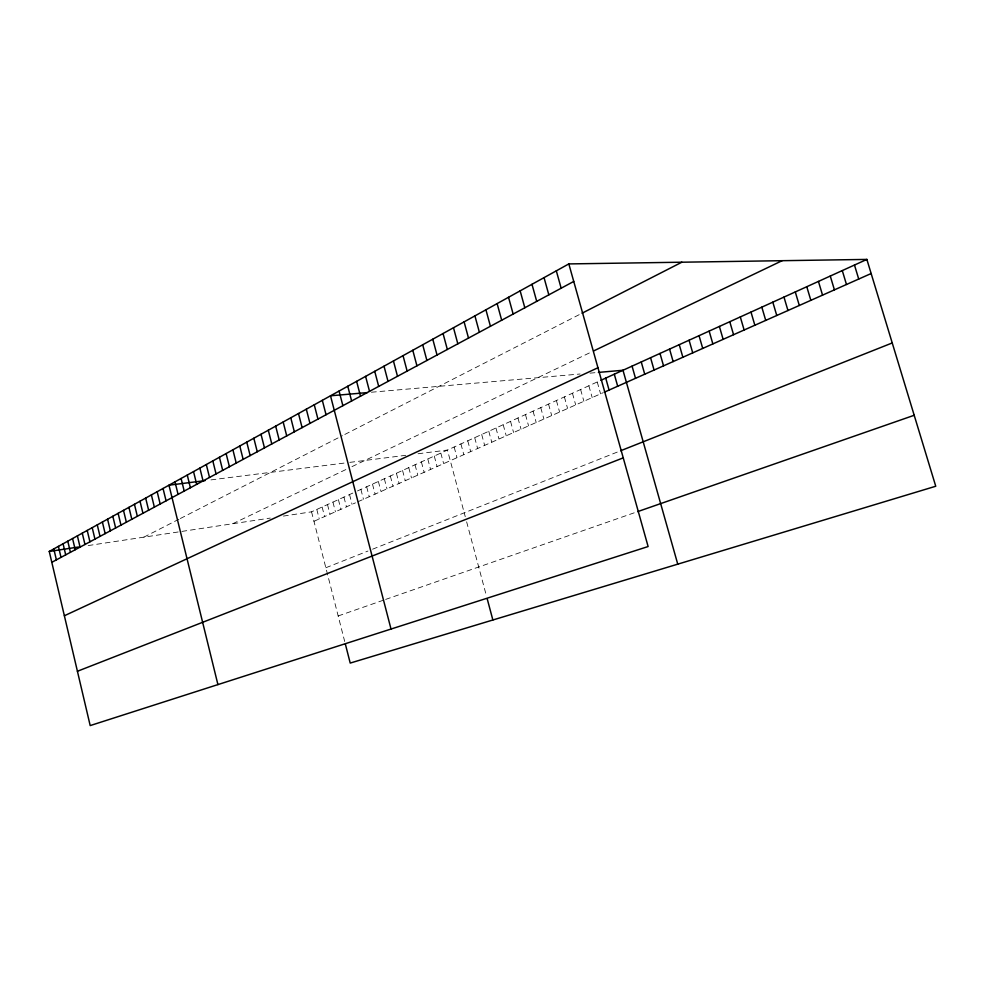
<?xml version="1.0" encoding="UTF-8"?>
<svg xmlns="http://www.w3.org/2000/svg" width="985" height="985" viewBox="0 0 985 985"><rect width="100%" height="100%" fill="white"/><g stroke="black" fill="none" stroke-linecap="round" stroke-linejoin="round"><path stroke-width="0.74" stroke-dasharray="4.92 3.69" d="M143.884 537.145L179.024 519.193M180.341 518.516L342.435 435.678M344.824 434.459L580.818 313.846M232.694 523.737L349.429 467.85M351.965 466.644L590.914 352.236M283.409 516.078L311.543 511.831L352.925 493.017M357.469 490.949L599.668 380.863M313.956 521.299L355.474 502.842M357.74 501.833L603.005 392.769M325.838 567.754L367.971 551.034M372.589 549.199L619.405 451.241M338.163 615.957L383.276 600.247M385.627 599.422L636.445 512.04M88.182 545.567L180.403 531.641M181.893 531.408L270.321 518.061M210.975 479.892L346.782 462.753M349.81 462.371L405.758 455.316M418.071 453.753L447.449 450.059L465.252 516.682M371.407 392.227L580.116 374.004M590.027 373.143L597.009 372.527M597.242 381.958L600.579 393.84M588.87 385.763L592.182 397.583M580.608 389.518L583.883 401.264M572.445 393.237L575.683 404.909M564.38 396.906L567.594 408.504M556.402 400.526L559.603 412.062M548.534 404.109L551.698 415.571M540.753 407.642L543.892 419.044M533.07 411.139L536.185 422.479M525.473 414.587L528.563 425.865M517.962 417.997L521.028 429.214M510.538 421.371L513.579 432.526M503.2 424.707L506.228 435.801M495.96 428.007L498.952 439.039M488.782 431.258L491.761 442.228M481.702 434.483L484.645 445.392M474.696 437.672L477.627 448.52M467.764 440.812L470.67 451.61M460.918 443.927L463.8 454.664M454.147 447.005L457.003 457.68M466.631 521.828L486.479 596.097M440.824 453.063L443.644 463.627M434.274 456.043L437.069 466.558M427.798 458.985L430.568 469.439M421.383 461.903L424.141 472.308M415.042 464.785L417.775 475.127M408.763 467.641L411.484 477.934M402.557 470.461L405.254 480.705M396.413 473.243L399.097 483.438M390.343 476.014L393.003 486.147M384.335 478.747L386.97 488.831M378.375 481.443L380.998 491.478M372.49 484.127L375.1 494.113M366.666 486.775L369.252 496.711M360.892 489.397L363.465 499.284M349.54 494.556L352.076 504.345M343.95 497.105L346.461 506.844M338.409 499.617L340.909 509.319M332.93 502.104L335.417 511.757M327.5 504.579L329.963 514.182M322.132 507.016L324.582 516.571M316.801 509.442L319.238 518.947M311.543 511.831L344.701 641.494"/><path stroke-width="1.48" d="M568.825 263.918L648.118 546.54L90.189 725.588L49.25 551.44L568.825 263.918L866.862 259.412L935.75 486.245L350.217 663.077L345.39 644.19M51.811 562.324L573.75 281.439M582.037 313.218L681.842 262.207M593.672 350.919L782.139 260.693M64.37 615.76L597.957 367.737M600.875 380.308L866.862 259.412M604.224 392.227L871.146 273.522M620.636 450.748L892.238 342.952M77.421 671.265L623.234 457.865M637.701 511.609L914.191 415.276M49.25 551.44L78.591 547.007M205.077 480.631L168.977 485.186L217.919 684.6M367.27 392.596L330.504 395.798L391.02 629.046M598.4 372.404L622.988 370.262L677.754 564.159M854.475 265.039L858.723 279.05M842.286 270.579L846.472 284.493M830.269 276.034L834.418 289.849M818.437 281.414L822.549 295.131M806.777 286.721L810.852 300.339M795.289 291.942L799.315 305.461M783.974 297.076L787.963 310.521M772.819 302.149L776.759 315.495M761.824 307.148L765.727 320.396M750.989 312.073L754.855 325.235M740.301 316.936L744.131 330M729.774 321.713L733.566 334.703M719.382 326.441L723.138 339.345M709.151 331.095L712.857 343.913M699.042 335.688L702.724 348.419M689.081 340.219L692.726 352.864M679.256 344.676L682.864 357.247M669.566 349.084L673.137 361.569M659.999 353.43L663.545 365.841M650.568 357.727L654.077 370.052M641.247 361.963L644.732 374.214M632.062 366.137L635.51 378.314M614.295 374.214L617.693 386.231M605.726 378.105L609.075 390.06M556.316 270.85L561.167 288.211M544.04 277.647L548.83 294.847M531.986 284.308L536.714 301.373M520.154 290.858L524.82 307.776M508.531 297.285L513.148 314.055M497.129 303.602L501.685 320.223M485.925 309.795L490.431 326.281M474.918 315.889L479.375 332.228M464.107 321.873L468.503 338.077M453.494 327.746L457.828 343.827M443.053 333.521L447.338 349.466M432.784 339.209L437.032 355.019M422.7 344.787L426.899 360.473M487.193 598.745L492.869 619.996M412.789 350.278L416.938 365.829M403.037 355.671L407.137 371.099M393.446 360.978L397.497 376.295M384.015 366.198L388.028 381.392M374.731 371.333L378.696 386.403M365.595 376.381L369.523 391.34M356.619 381.355L360.498 396.204M347.779 386.243L351.62 400.981M339.074 391.057L342.879 405.685M322.317 400.329L326.047 414.734M314.264 404.798L317.946 419.105M306.31 409.194L309.967 423.39M298.492 413.528L302.112 427.625M290.772 417.788L294.355 431.799M283.175 421.999L286.721 435.899M275.677 426.148L279.198 439.95M268.302 430.223L271.786 443.94M261.013 434.262L264.473 447.879M253.834 438.226L257.257 451.758M246.767 442.142L250.153 455.587M239.786 446.008L243.147 459.355M232.903 449.813L236.228 463.073M226.119 453.568L229.419 466.742M219.421 457.274L222.696 470.362M212.822 460.931L216.06 473.933M206.308 464.538L209.522 477.454M199.881 468.084L203.058 480.926M193.54 471.606L196.692 484.349M187.273 475.065L190.4 487.735M181.092 478.476L184.207 491.072M174.998 481.85L178.076 494.371M163.042 488.474L166.071 500.836M157.181 491.724L160.173 504M151.382 494.926L154.362 507.14M145.669 498.09L148.624 510.218M140.018 501.217L142.948 513.271M134.44 504.295L137.346 516.288M128.936 507.349L131.818 519.267M123.494 510.353L126.363 522.21M118.126 513.333L120.97 525.104M112.819 516.263L115.639 527.972M107.574 519.169L110.369 530.804M102.391 522.038L105.161 533.611M97.269 524.87L100.027 536.369M92.221 527.664L94.942 539.103M87.222 530.435L89.931 541.812M82.272 533.168L84.969 544.483M77.396 535.865L80.068 547.118M72.57 538.536L75.217 549.729M67.793 541.184L70.427 552.302M63.077 543.794L65.7 554.851M58.423 546.367L61.008 557.375M53.806 548.916L56.379 559.862"/></g></svg>
